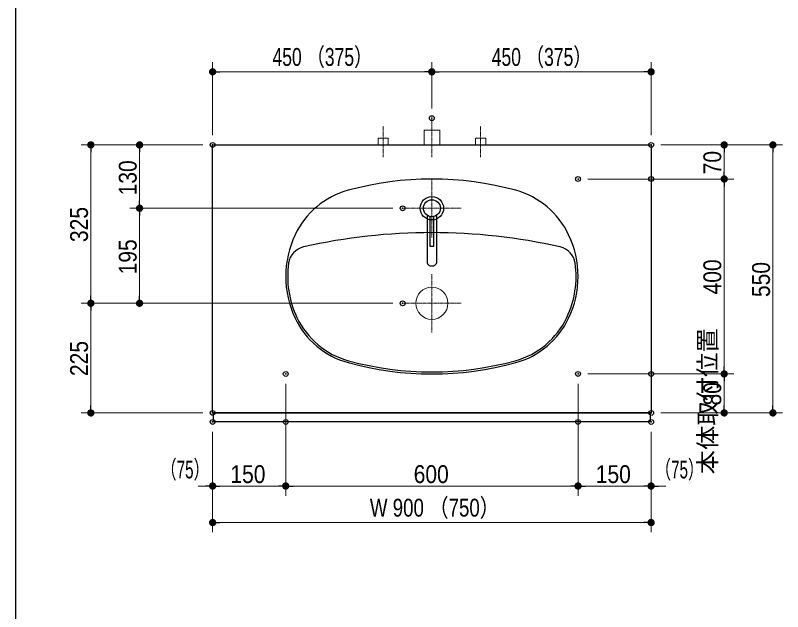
# Model space of a CAD drawing. Units: millimetres, scale not verified. Extents: x -6062 to 6062, y -3045 to 3045.
# Drawn here: x -2922 to -1348, y -778 to 446 of the extents above; entities that cross this region are included whole.
import ezdxf
from ezdxf.enums import TextEntityAlignment as Align

# ---------------------------------------------------------------- set-up
doc = ezdxf.new("R2010")
doc.units = ezdxf.units.MM
doc.header["$LTSCALE"] = 20
doc.header["$PDMODE"] = 32
doc.header["$PDSIZE"] = 10
doc.linetypes.add('USER2', pattern=[2.91, 1.76, -0.4, 0.35, -0.4])
for name, color, linetype, lineweight in [('0-0_5ボウル・キャビネット', 7, 'Continuous', 15), ('0-2_4給排水', 7, 'Continuous', 30), ('0-3_1図面枠', 7, 'Continuous', 20), ('0-4_2寸法-2', 7, 'Continuous', 15), ('0-5_0', 7, 'Continuous', 25), ('0-7_2寸法-1', 7, 'Continuous', 15)]:
    doc.layers.add(name, color=color, linetype=linetype, lineweight=lineweight)
doc.layers.add('0-6_Defpoints', color=7, linetype='Continuous')
doc.styles.add('ＭＳ Ｐゴシック', font='')
doc.styles.get('ＭＳ Ｐゴシック').set_extended_font_data('MS PGothic')

# ---------------------------------------------------------------- blocks, each defined once
blk = doc.blocks.new('グループ-3')
at = {"layer": '0-0_5ボウル・キャビネット', "linetype": 'USER2'}
for p, q in [((-5600, -1700), (-5600, -4100)), ((-6800, -2900), (-4400, -2900))]:
    blk.add_line(p, q, dxfattribs=at)
at = {"layer": '0-0_5ボウル・キャビネット'}
blk.add_circle((-5600, -2900), 660, dxfattribs=at)
blk = doc.blocks.new('グループ-5')
at = {"layer": '0-2_4給排水', "linetype": 'USER2', "lineweight": 15}
for p, q in [((-5600, 2200), (-5600, -200)), ((-6800, 1000), (-4400, 1000))]:
    blk.add_line(p, q, dxfattribs=at)
at = {"layer": '0-2_4給排水'}
for points in [[(-5800, 712.8), (-5800, -1217.1), (-5799.2, -1230.8), (-5796.7, -1245), (-5792.3, -1259.2), (-5786, -1273.5), (-5777.7, -1287.4), (-5767.4, -1300.9), (-5755.3, -1313.6), (-5741.4, -1325.4), (-5726.1, -1336), (-5709.4, -1345.3), (-5691.9, -1353.2), (-5673.6, -1359.5), (-5655, -1364.4), (-5636.4, -1367.7), (-5618, -1369.7), (-5600, -1370.3), (-5582, -1369.7), (-5563.6, -1367.7), (-5545, -1364.4), (-5526.4, -1359.5), (-5508.1, -1353.2), (-5490.6, -1345.3), (-5473.9, -1336), (-5458.6, -1325.4), (-5444.7, -1313.6), (-5432.6, -1300.9), (-5422.3, -1287.4), (-5414, -1273.5), (-5407.7, -1259.2), (-5403.3, -1245), (-5400.8, -1230.8), (-5400, -1217.1), (-5400, 712.8)], [(-5680, 659.3), (-5680, -560), (-5520, -560), (-5520, 659.3)]]:
    blk.add_lwpolyline(points, dxfattribs=at)
for radius in [480, 350]:
    blk.add_circle((-5600, 1000), radius, dxfattribs=at)
blk = doc.blocks.new('_Dot')
at = {"layer": '0-5_0'}
blk.add_line((-10, 0), (-20, 0), dxfattribs=at)
for points in [[(0, 0), (-10, 0), (-9.92, 1.25)], [(0, 0), (-9.92, -1.25), (-10, 0)], [(0, 0), (-9.92, 1.25), (-9.69, 2.49)], [(0, 0), (-9.69, -2.49), (-9.92, -1.25)], [(0, 0), (-9.69, 2.49), (-9.3, 3.68)], [(0, 0), (-9.3, -3.68), (-9.69, -2.49)], [(0, 0), (-9.3, 3.68), (-8.76, 4.82)], [(0, 0), (-8.76, -4.82), (-9.3, -3.68)], [(0, 0), (-8.76, 4.82), (-8.09, 5.88)], [(0, 0), (-8.09, -5.88), (-8.76, -4.82)], [(0, 0), (-8.09, 5.88), (-7.29, 6.85)], [(0, 0), (-7.29, -6.85), (-8.09, -5.88)], [(0, 0), (-7.29, 6.85), (-6.37, 7.71)], [(0, 0), (-6.37, -7.71), (-7.29, -6.85)], [(0, 0), (-6.37, 7.71), (-5.36, 8.44)], [(0, 0), (-5.36, -8.44), (-6.37, -7.71)], [(0, 0), (-5.36, 8.44), (-4.26, 9.05)], [(0, 0), (-4.26, -9.05), (-5.36, -8.44)], [(0, 0), (-4.26, 9.05), (-3.09, 9.51)], [(0, 0), (-3.09, -9.51), (-4.26, -9.05)], [(0, 0), (-3.09, 9.51), (-1.87, 9.82)], [(0, 0), (-1.87, -9.82), (-3.09, -9.51)], [(0, 0), (-1.87, 9.82), (-0.63, 9.98)], [(0, 0), (-0.63, -9.98), (-1.87, -9.82)], [(0, 0), (-0.63, 9.98), (0.63, 9.98)], [(0, 0), (0.63, -9.98), (-0.63, -9.98)], [(0, 0), (0.63, 9.98), (1.87, 9.82)], [(0, 0), (1.87, 9.82), (3.09, 9.51)], [(0, 0), (3.09, 9.51), (4.26, 9.05)], [(0, 0), (4.26, 9.05), (5.36, 8.44)], [(0, 0), (5.36, 8.44), (6.37, 7.71)], [(0, 0), (6.37, 7.71), (7.29, 6.85)], [(0, 0), (7.29, 6.85), (8.09, 5.88)], [(0, 0), (8.09, 5.88), (8.76, 4.82)], [(0, 0), (8.76, 4.82), (9.3, 3.68)], [(0, 0), (9.3, 3.68), (9.69, 2.49)], [(0, 0), (9.69, 2.49), (9.92, 1.25)], [(0, 0), (9.92, 1.25), (10, 0)], [(0, 0), (1.87, -9.82), (0.63, -9.98)], [(0, 0), (3.09, -9.51), (1.87, -9.82)], [(0, 0), (4.26, -9.05), (3.09, -9.51)], [(0, 0), (5.36, -8.44), (4.26, -9.05)], [(0, 0), (6.37, -7.71), (5.36, -8.44)], [(0, 0), (7.29, -6.85), (6.37, -7.71)], [(0, 0), (8.09, -5.88), (7.29, -6.85)], [(0, 0), (8.76, -4.82), (8.09, -5.88)], [(0, 0), (9.3, -3.68), (8.76, -4.82)], [(0, 0), (9.69, -2.49), (9.3, -3.68)], [(0, 0), (9.92, -1.25), (9.69, -2.49)], [(0, 0), (10, 0), (9.92, -1.25)]]:
    blk.add_solid(points, dxfattribs=at)
blk = doc.blocks.new('グループ-33')
at = {"layer": '0-3_1図面枠', "lineweight": 30}
blk.add_line((-22700, 41000), (-22700, -48600), dxfattribs=at)
blk = doc.blocks.new('グループ-56')
at = {"layer": '0-2_4給排水', "linetype": 'USER2', "lineweight": 15}
blk.add_line((-5600, 3100), (-5600, 4700), dxfattribs=at)
at = {"layer": '0-2_4給排水', "lineweight": 15}
blk.add_lwpolyline([(-5920, 3600), (-5920, 4200), (-5280, 4200), (-5280, 3600)], dxfattribs=at)
blk = doc.blocks.new('止水栓_平面_W100')
at = {"layer": '0-2_4給排水', "linetype": 'USER2', "lineweight": 15}
for p, q in [((-2000, -500), (-2000, 780)), ((2000, -500), (2000, 780))]:
    blk.add_line(p, q, dxfattribs=at)
at = {"layer": '0-2_4給排水', "lineweight": 15}
for points in [[(-2210, 0), (-2210, 280), (-1790, 280), (-1790, 0)], [(1790, 0), (1790, 280), (2210, 280), (2210, 0)]]:
    blk.add_lwpolyline(points, dxfattribs=at)
blk = doc.blocks.new('グループ-77')
at = {"layer": '0-0_5ボウル・キャビネット', "lineweight": 30}
for centre, radius, start, end in [((-5600, -10800), 13000, 74.64533, 105.35467), ((-8142, -1542.7), 3400, 105.35467, 154.60331), ((-3058, -1542.7), 3400, 25.39669, 74.64533), ((-5600, -24000), 24000, 77.32755, 102.67245), ((-7600, -1800), 4000, 154.60331, 205.39669), ((-3600, -1800), 4000, 334.60331, 25.39669), ((-10689.5, -1365.1), 800, 102.67245, 171.98829), ((-510.5, -1365.1), 800, 8.01171, 77.32755), ((-7600, -1800), 3920, 171.98829, 205.39669), ((-3600, -1800), 3920, 334.60331, 8.01171), ((-8142, -2057.3), 3400, 205.39669, 254.64533), ((-8142, -2057.3), 3320, 205.39669, 254.64533), ((-3058, -2057.3), 3320, 285.35467, 334.60331), ((-3058, -2057.3), 3400, 285.35467, 334.60331), ((-5600, 7200), 13000, 254.64533, 285.35467), ((-5600, 7200), 12920, 254.64533, 285.35467)]:
    blk.add_arc(centre, radius, start, end, dxfattribs=at)

msp = doc.modelspace()

# ---------------------------------------------------------------- linework, layer by layer
at = {"layer": '0-0_5ボウル・キャビネット', "lineweight": 30}
for points in [[(-2517.5, 180), (-1617.5, 180), (-1617.5, -370), (-2517.5, -370)], [(-2515.5, -370), (-1619.5, -370), (-1619.5, -388.5), (-2515.5, -388.5)]]:
    msp.add_lwpolyline(points, close=True, dxfattribs=at)
at = {"layer": '0-4_2寸法-2'}
for p, q in [((-2517.5, -408.5), (-2517.5, -540)), ((-2367.5, -408.5), (-2367.5, -540)), ((-1767.5, -408.5), (-1767.5, -540)), ((-1617.5, -408.5), (-1617.5, -540)), ((-2532.51, -520), (-2547.51, -520)), ((-2367.5, -520), (-2517.5, -520)), ((-2352.49, -520), (-2337.49, -520)), ((-1782.51, -520), (-1797.51, -520)), ((-1767.5, -520), (-1617.5, -520)), ((-1602.49, -520), (-1587.49, -520))]:
    msp.add_line(p, q, dxfattribs=at)
at = {"layer": '0-6_Defpoints'}
for p in [(-2517.5, 330), (-1617.5, 330), (-2067.5, 235), (-2767.5, 180), (-2667.5, 180), (-2667.5, 180), (-2517.5, 180), (-2517.5, 180), (-1617.5, 180), (-1617.5, 180), (-1467.5, 180), (-1367.5, 180), (-1767.5, 110), (-1617.5, 110), (-1467.5, 110), (-2127.5, 50), (-2667.5, -145), (-2127.5, -145), (-2367.5, -290), (-1767.5, -290), (-1617.5, -290), (-1467.5, -290), (-1467.5, -290), (-2767.5, -370), (-2517.5, -370), (-1617.5, -370), (-1467.5, -370), (-2517.5, -388.5), (-2367.5, -388.5), (-1767.5, -388.5), (-1617.5, -388.5), (-2517.5, -520), (-2517.5, -520), (-2367.5, -520), (-1617.5, -520), (-1617.5, -520), (-2517.5, -595)]:
    msp.add_point(p, dxfattribs=at)
at = {"layer": '0-7_2寸法-1'}
for p, q in [((-2517.5, 200), (-2517.5, 350)), ((-2067.5, 255), (-2067.5, 350)), ((-2067.5, 255), (-2067.5, 350)), ((-1617.5, 200), (-1617.5, 350)), ((-2082.51, 330), (-2502.49, 330)), ((-2052.49, 330), (-1632.51, 330)), ((-2687.5, 180), (-2787.5, 180)), ((-2537.5, 180), (-2687.5, 180)), ((-1597.5, 180), (-1447.5, 180)), ((-1447.5, 180), (-1347.5, 180)), ((-2767.5, -129.99), (-2767.5, 164.99)), ((-2667.5, 65.01), (-2667.5, 164.99)), ((-1467.5, 164.99), (-1467.5, 125.01)), ((-1367.5, -354.99), (-1367.5, 164.99)), ((-1747.5, 110), (-1447.5, 110)), ((-1597.5, 110), (-1447.5, 110)), ((-1467.5, 94.99), (-1467.5, -274.99)), ((-2147.5, 50), (-2687.5, 50)), ((-2147.5, 50), (-2687.5, 50)), ((-2667.5, 34.99), (-2667.5, -129.99)), ((-2687.5, -145), (-2787.5, -145)), ((-2687.5, -145), (-2787.5, -145)), ((-2147.5, -145), (-2687.5, -145)), ((-2767.5, -160.01), (-2767.5, -354.99)), ((-1747.5, -290), (-1447.5, -290)), ((-1597.5, -290), (-1447.5, -290)), ((-2367.5, -310), (-2367.5, -540)), ((-1767.5, -310), (-1767.5, -540)), ((-1467.5, -354.99), (-1467.5, -305.01)), ((-2537.5, -370), (-2787.5, -370)), ((-1597.5, -370), (-1447.5, -370)), ((-1447.5, -370), (-1347.5, -370)), ((-2517.5, -408.5), (-2517.5, -540)), ((-2367.5, -408.5), (-2367.5, -540)), ((-1767.5, -408.5), (-1767.5, -540)), ((-1617.5, -408.5), (-1617.5, -540)), ((-2382.51, -520), (-2502.49, -520)), ((-1782.51, -520), (-2352.49, -520)), ((-1752.49, -520), (-1632.51, -520)), ((-2517.5, -540), (-2517.5, -615)), ((-1617.5, -540), (-1617.5, -615)), ((-1632.51, -595), (-2502.49, -595))]:
    msp.add_line(p, q, dxfattribs=at)

# ---------------------------------------------------------------- block references
at = {"layer": '0-0_5ボウル・キャビネット', "xscale": 0.05, "yscale": 0.05}
for name in ['グループ-77', 'グループ-3']:
    msp.add_blockref(name, (-1787.5, 0), dxfattribs=at)
at = {"layer": '0-2_4給排水', "xscale": 0.05, "yscale": 0.05}
for name, p in [('グループ-56', (-1787.5, 0)), ('止水栓_平面_W100', (-2067.5, 180)), ('グループ-5', (-1787.5, 0))]:
    msp.add_blockref(name, p, dxfattribs=at)
at = {"layer": '0-3_1図面枠', "xscale": 0.05, "yscale": 0.05}
msp.add_blockref('グループ-33', (-1787.5, 0), dxfattribs=at)
at = {"layer": '0-4_2寸法-2', "xscale": 0.7503418, "yscale": 0.7503418}
for p in [(-2517.5, -520), (-1767.5, -520)]:
    msp.add_blockref('_Dot', p, dxfattribs=at)
at = {"layer": '0-4_2寸法-2', "xscale": 0.7503418, "yscale": 0.7503418, "rotation": 180}
for p in [(-2367.5, -520), (-1617.5, -520)]:
    msp.add_blockref('_Dot', p, dxfattribs=at)
at = {"layer": '0-7_2寸法-1', "xscale": 0.7503418, "yscale": 0.7503418}
for p, rotation in [((-2517.5, 330), 180), ((-2067.5, 330), 180), ((-2767.5, 180), 90), ((-2667.5, 180), 90), ((-1467.5, 180), 90), ((-1367.5, 180), 90), ((-1467.5, 110), 270), ((-1467.5, 110), 90), ((-2667.5, 50), 270), ((-2667.5, 50), 90), ((-2767.5, -145), 270), ((-2767.5, -145), 90), ((-2667.5, -145), 270), ((-1467.5, -290), 270), ((-1467.5, -290), 90), ((-2767.5, -370), 270), ((-1467.5, -370), 270), ((-1367.5, -370), 270), ((-2517.5, -520), 180), ((-2367.5, -520), 180), ((-1767.5, -520), 180), ((-2517.5, -595), 180)]:
    msp.add_blockref('_Dot', p, dxfattribs=dict(at, rotation=rotation))
for p in [(-2067.5, 330), (-1617.5, 330), (-2367.5, -520), (-1767.5, -520), (-1617.5, -520), (-1617.5, -595)]:
    msp.add_blockref('_Dot', p, dxfattribs=at)

# ---------------------------------------------------------------- texts
at = {"layer": '0-4_2寸法-2', "style": 'ＭＳ Ｐゴシック'}
msp.add_text('本体取付位置', height=36.66, rotation=90, dxfattribs=at).set_placement((-1472.19, -496.14), align=Align.BOTTOM_LEFT)
at = {"layer": '0-4_2寸法-2', "style": 'ＭＳ Ｐゴシック', "width": 0.65}
for p in [(-2623.93, -515.51), (-1609.05, -515.51)]:
    msp.add_text('（75）', height=36.69, dxfattribs=at).set_placement(p, align=Align.BOTTOM_LEFT)
at = {"layer": '0-7_2寸法-1', "style": 'ＭＳ Ｐゴシック'}
for s, width, p in [('450 （375）', 0.75, (-2394.71, 331.19)), ('450 （375）', 0.75, (-1944.71, 331.19)), ('150', 0.9, (-2481.11, -524.96)), ('600', 0.9, (-2104.88, -524.96)), ('150', 0.9, (-1731.11, -524.96)), ('W 900 （750）', 0.8, (-2194.77, -593.81))]:
    msp.add_text(s, height=36.66, dxfattribs=dict(at, width=width)).set_placement(p, align=Align.BOTTOM_LEFT)
at = {"layer": '0-7_2寸法-1', "style": 'ＭＳ Ｐゴシック', "width": 0.9}
for s, p in [('70', (-1462.54, 119.63)), ('130', (-2662.54, 76.39)), ('325', (-2762.44, -19.39)), ('195', (-2662.54, -85.72)), ('400', (-1462.54, -126.89)), ('550', (-1362.54, -132.28)), ('225', (-2762.44, -294.39)), ('80', (-1462.54, -354.88))]:
    msp.add_text(s, height=36.66, rotation=90, dxfattribs=at).set_placement(p, align=Align.BOTTOM_LEFT)

doc.saveas('drawing.dxf')
